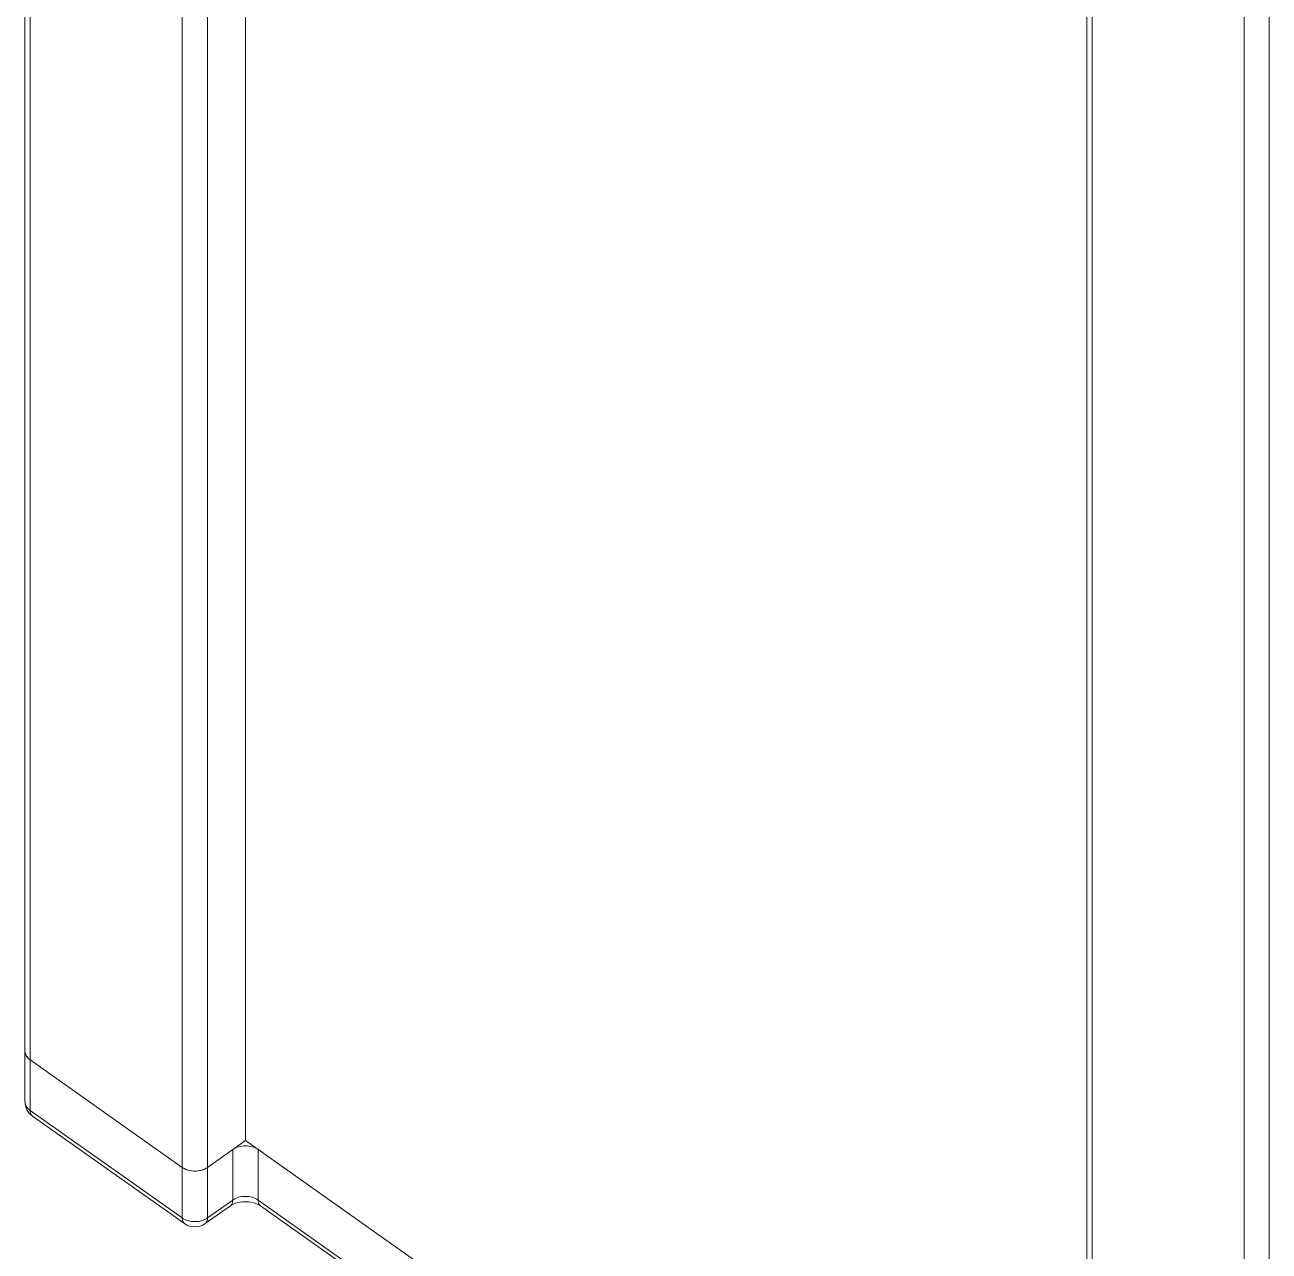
# Model space of a CAD drawing. Header units: millimetres. Extents: x 1177 to 2514, y 93 to 1038.
# Drawn here: x 2181.4 to 2258, y 417.2 to 492.7 of the extents above; entities that cross this region are included whole.
import ezdxf

# ---------------------------------------------------------------- set-up
doc = ezdxf.new("R2010")
doc.units = ezdxf.units.MM
doc.header["$LTSCALE"] = 0.1
doc.layers.get('0').update_dxf_attribs({"lineweight": 13})

msp = doc.modelspace()

# ---------------------------------------------------------------- linework, layer by layer
for p, q in [((2181.378, 429.522), (2181.378, 884.633)), ((2181.7, 884.083), (2181.7, 428.972)), ((2192.617, 877.464), (2192.617, 419.241)), ((2194.95, 875.68), (2194.951, 424.002)), ((2191.061, 419.241), (2191.061, 874.352)), ((2246.742, 838.413), (2246.742, 383.302)), ((2247.064, 837.863), (2247.064, 382.752)), ((2256.426, 373.022), (2256.425, 828.133)), ((2257.952, 376.113), (2257.952, 828.113)), ((2181.379, 429.52), (2181.379, 426.409)), ((2181.699, 428.972), (2191.061, 422.352)), ((2191.061, 422.352), (2181.701, 428.97)), ((2181.701, 428.97), (2181.701, 425.859)), ((2181.701, 425.859), (2191.061, 419.241)), ((2181.844, 425.511), (2191.204, 418.892)), ((2192.617, 422.352), (2194.951, 424.002)), ((2194.951, 424.002), (2246.742, 387.38)), ((2194.172, 423.452), (2192.617, 422.352)), ((2194.172, 420.341), (2194.172, 423.452)), ((2246.742, 387.38), (2195.728, 423.452)), ((2195.728, 423.452), (2195.728, 420.341)), ((2192.474, 418.892), (2194.031, 419.994)), ((2192.617, 419.241), (2194.172, 420.341)), ((2195.728, 420.341), (2246.742, 384.269)), ((2195.869, 419.994), (2246.742, 384.022))]:
    msp.add_line(p, q)
msp.add_lwpolyline([(2194.031, 419.994), (2194.331, 420.144), (2194.722, 420.233), (2195.151, 420.236), (2195.546, 420.152), (2195.837, 420.015), (2195.869, 419.994)])
for centre, start, end in [((2182.479, 426.409), 179.99998, 234.73501), ((2191.839, 419.791), 234.73641, 305.26486)]:
    msp.add_arc(centre, 1.1, start, end)
for points, knots in [([(2181.378, 429.522), (2181.378, 429.419), (2181.444, 429.198), (2181.605, 429.039), (2181.699, 428.972)], [0, 0, 0, 0, 0.471052, 1, 1, 1, 1]), ([(2181.465, 429.218), (2181.451, 429.242), (2181.403, 429.335), (2181.379, 429.442), (2181.379, 429.52)], [0, 0, 0, 0, 0.259266, 1, 1, 1, 1]), ([(2181.576, 429.076), (2181.565, 429.087), (2181.524, 429.131), (2181.488, 429.18), (2181.465, 429.218)], [0, 0, 0, 0, 0.256887, 1, 1, 1, 1]), ([(2181.701, 428.97), (2181.689, 428.978), (2181.646, 429.011), (2181.605, 429.047), (2181.576, 429.076)], [0, 0, 0, 0, 0.255209, 1, 1, 1, 1]), ([(2181.701, 425.859), (2181.607, 425.926), (2181.446, 426.085), (2181.379, 426.306), (2181.379, 426.409)], [0, 0, 0, 0, 0.528943, 1, 1, 1, 1]), ([(2181.844, 425.511), (2181.796, 425.544), (2181.717, 425.656), (2181.701, 425.788), (2181.701, 425.859)], [0, 0, 0, 0, 0.45069, 1, 1, 1, 1]), ([(2195.728, 423.452), (2195.621, 423.528), (2195.366, 423.643), (2194.95, 423.699), (2194.534, 423.643), (2194.28, 423.528), (2194.172, 423.452)], [0, 0, 0, 0, 0.240754, 0.500001, 0.759248, 1, 1, 1, 1]), ([(2192.617, 422.352), (2192.509, 422.276), (2192.255, 422.161), (2191.839, 422.105), (2191.423, 422.161), (2191.168, 422.276), (2191.061, 422.352)], [0, 0, 0, 0, 0.240762, 0.500011, 0.759253, 1, 1, 1, 1]), ([(2191.061, 422.352), (2191.282, 422.196), (2191.839, 422.052), (2192.396, 422.196), (2192.617, 422.352)], [0, 0, 0, 0, 0.499992, 1, 1, 1, 1]), ([(2194.172, 420.341), (2194.279, 420.417), (2194.534, 420.531), (2194.95, 420.588), (2195.366, 420.531), (2195.621, 420.417), (2195.728, 420.341)], [0, 0, 0, 0, 0.240735, 0.499993, 0.75925, 1, 1, 1, 1]), ([(2194.031, 419.994), (2194.08, 420.029), (2194.158, 420.142), (2194.172, 420.272), (2194.172, 420.341)], [0, 0, 0, 0, 0.468493, 1, 1, 1, 1]), ([(2195.728, 420.341), (2195.728, 420.272), (2195.743, 420.142), (2195.82, 420.029), (2195.869, 419.994)], [0, 0, 0, 0, 0.531507, 1, 1, 1, 1]), ([(2191.204, 418.892), (2191.156, 418.926), (2191.077, 419.038), (2191.061, 419.17), (2191.061, 419.241)], [0, 0, 0, 0, 0.450695, 1, 1, 1, 1]), ([(2192.617, 419.241), (2192.509, 419.165), (2192.255, 419.05), (2191.839, 418.994), (2191.423, 419.05), (2191.168, 419.165), (2191.061, 419.241)], [0, 0, 0, 0, 0.240729, 0.5, 0.759271, 1, 1, 1, 1]), ([(2192.474, 418.893), (2192.521, 418.926), (2192.601, 419.038), (2192.617, 419.17), (2192.617, 419.241)], [0, 0, 0, 0, 0.450703, 1, 1, 1, 1])]:
    msp.add_open_spline(points, degree=3, knots=knots)

doc.saveas('drawing.dxf')
